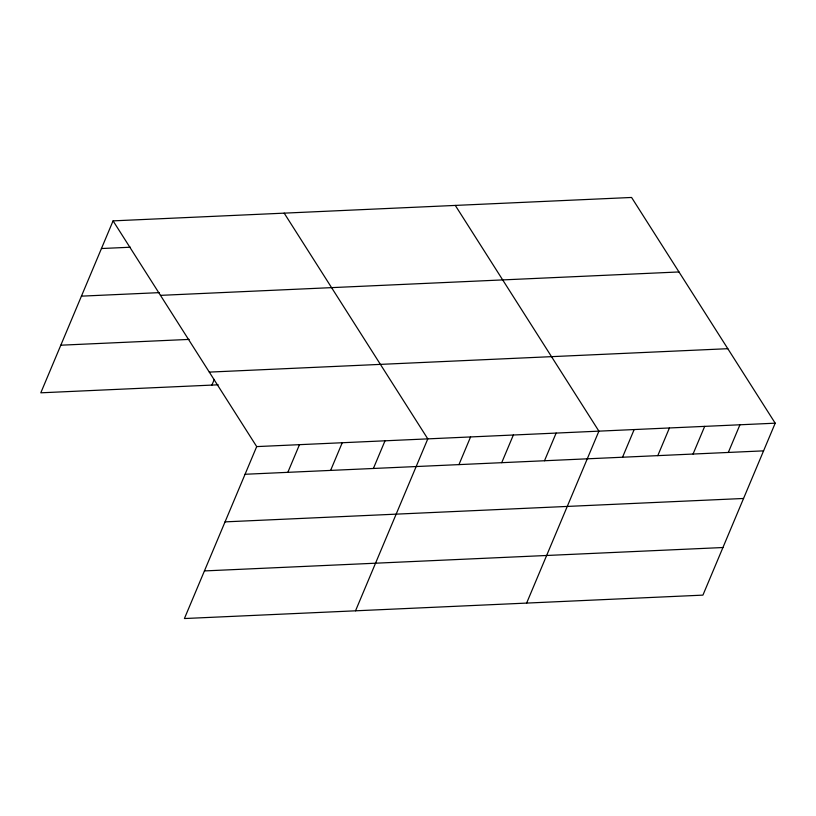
<?xml version="1.0" encoding="UTF-8"?>
<svg xmlns="http://www.w3.org/2000/svg" width="816" height="816" viewBox="0 0 816 816"><rect width="100%" height="100%" fill="white"/><g stroke="black" fill="none" stroke-linecap="round" stroke-linejoin="round"><path stroke-width="1.22" d="M113.077 220.871L256.693 446.597L184.416 618.538L702.923 595.129L775.2 423.188L631.584 197.462L113.077 220.871L40.8 392.812L218.198 384.805M211.905 385.081L214.292 379.42M287.834 472.331L299.472 444.669M330.613 470.404L342.241 442.731M373.391 468.476L385.019 440.803M355.521 610.817L427.798 438.875L284.182 213.139M458.949 464.61L470.577 436.937M501.718 462.682L513.356 435.01M544.496 460.754L556.135 433.082M526.626 603.095L598.903 431.144L455.297 205.418M622.537 457.225L634.165 429.553M657.788 455.634L669.426 427.961M693.049 454.043L704.687 426.37M728.311 452.452L739.939 424.779M101.449 248.533L130.387 247.228M81.437 296.147L159.436 292.628M160.466 295.361L678.983 271.952M60.812 345.199L189.149 339.405M209.294 372.106L727.811 348.697M256.693 446.597L775.2 423.188M245.055 474.269L763.572 450.86M225.043 521.873L743.56 498.474M204.428 570.925L722.935 547.526"/></g></svg>
